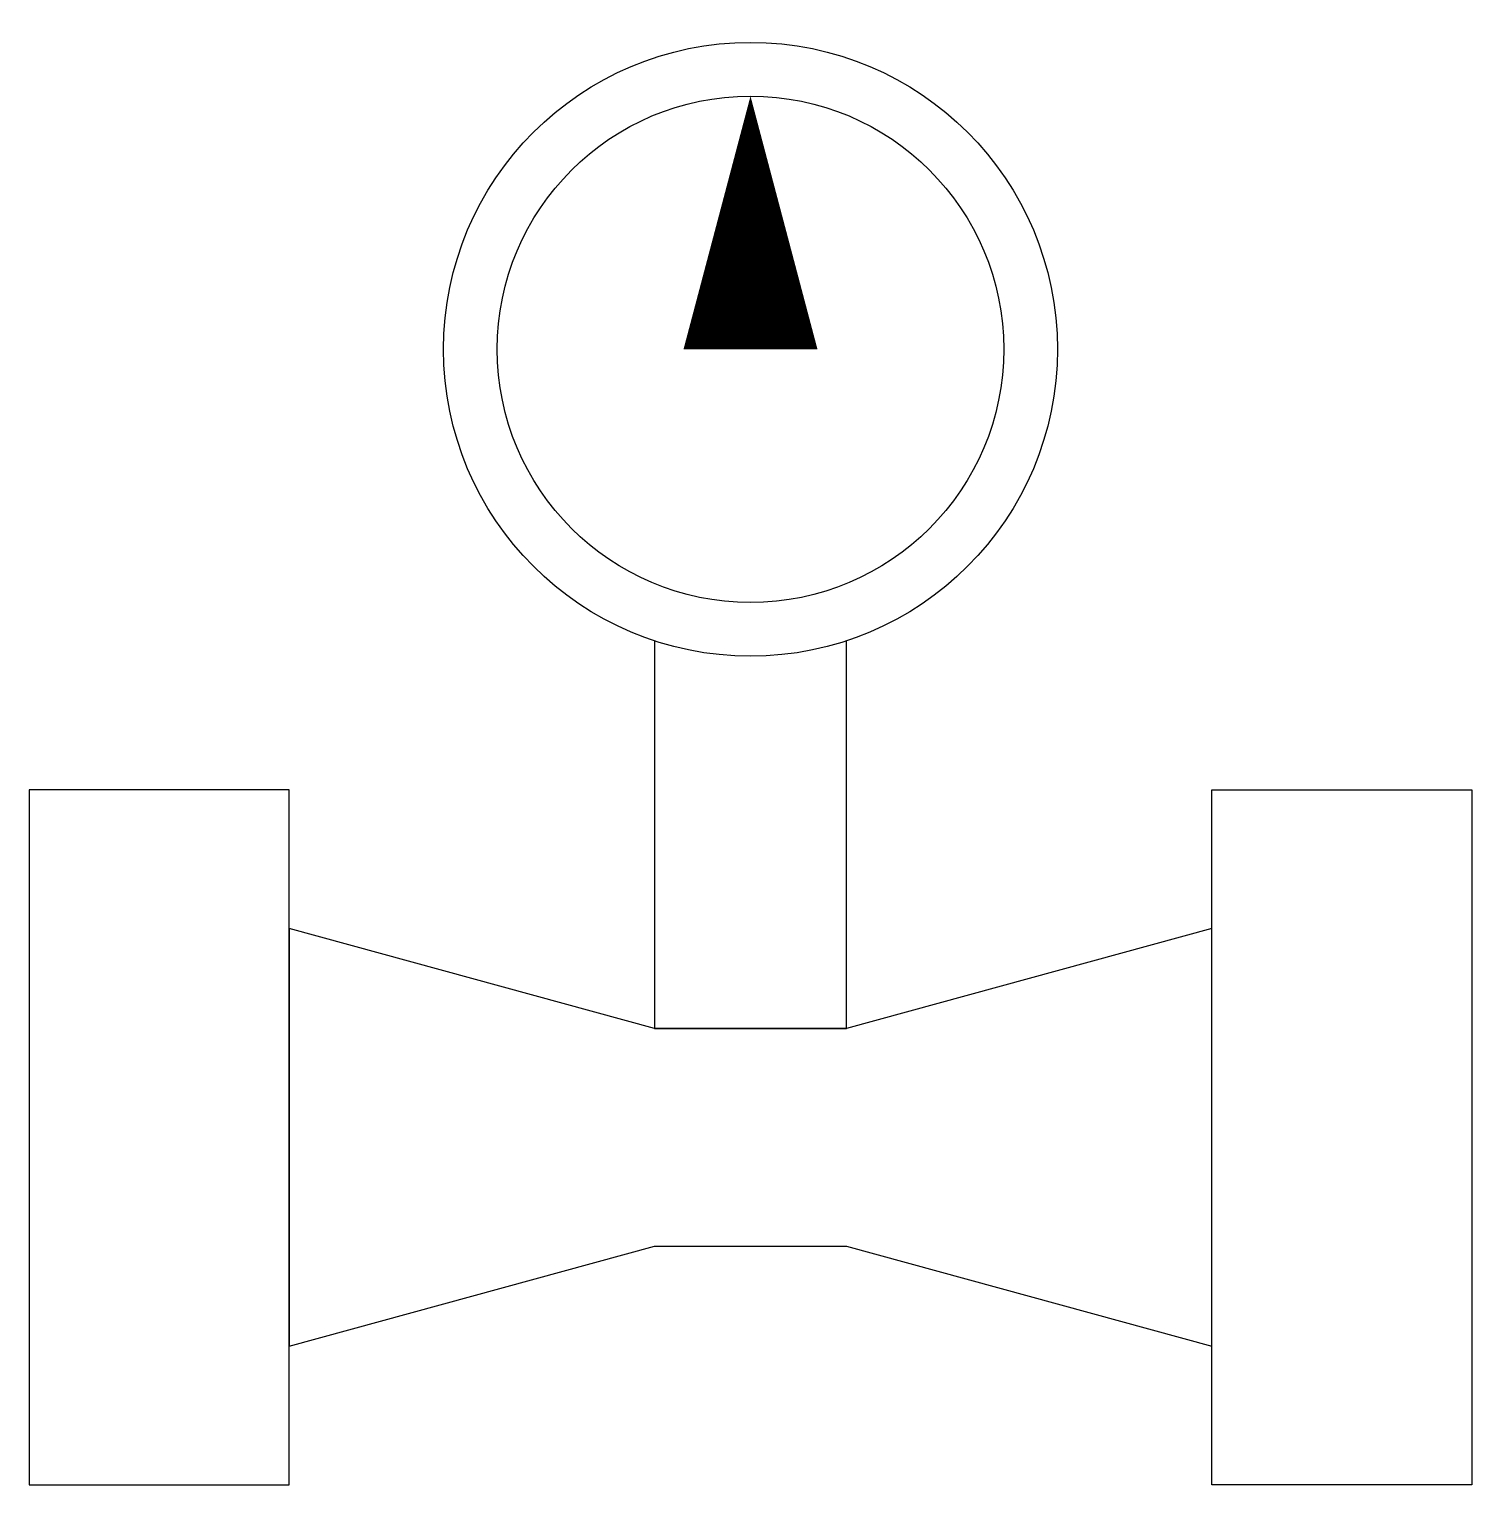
# Model space of a CAD drawing. Extents: x -2.5 to 2.5, y -2.5 to 2.55.
import ezdxf

# ---------------------------------------------------------------- set-up
doc = ezdxf.new("R2010")
doc.units = 0

msp = doc.modelspace()

# ---------------------------------------------------------------- linework, layer by layer
msp.add_lwpolyline([(0, 1.4362, 0.4644, 0, 0), (0, 2.3138, 0, 0, 0)], format="xyseb")
msp.add_lwpolyline([(-0.3322, 0.4256), (-0.3322, -0.9175), (0.3322, -0.9175), (0.3322, 0.4256)])
for points in [[(-2.5, -2.5), (-1.599, -2.5), (-1.599, -0.0903), (-2.5, -0.0903)], [(2.5, -2.5), (1.599, -2.5), (1.599, -0.0903), (2.5, -0.0903)], [(1.599, -0.5709), (0.3322, -0.9175), (-0.3322, -0.9175), (-1.599, -0.5709), (-1.599, -2.0194), (-0.3322, -1.6728), (0.3322, -1.6728), (1.599, -2.0194)]]:
    msp.add_lwpolyline(points, close=True)
for radius in [1.0638, 0.8777]:
    msp.add_circle((0, 1.4362), radius)

doc.saveas('drawing.dxf')
